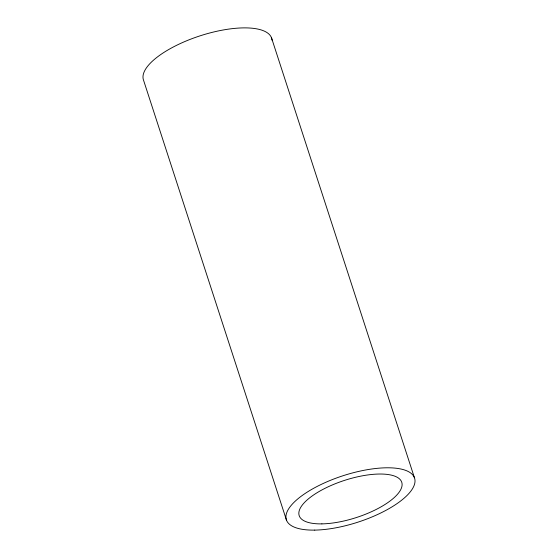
<?xml version="1.0" encoding="UTF-8"?>
<svg xmlns="http://www.w3.org/2000/svg" width="558" height="558" viewBox="0 0 558 558"><rect width="100%" height="100%" fill="white"/><g stroke="black" fill="none" stroke-linecap="round" stroke-linejoin="round"><path stroke-width="0.84" d="M271.509 37.832L414.441 477.746M286.491 520.168L143.559 80.254A67.406 24.378 -18 0 1 202.087 35.196A67.406 24.378 -18 0 1 272.039 40.176M314.747 530.107A67.406 24.378 -18 0 0 414.887 482.607A67.406 24.378 -18 0 0 321.764 484.149A67.406 24.378 -18 0 0 314.747 530.107M321.889 523.878A53.924 19.502 -18 0 0 402.004 485.872A53.924 19.502 -18 0 0 327.504 487.113A53.924 19.502 -18 0 0 321.889 523.878"/></g></svg>
